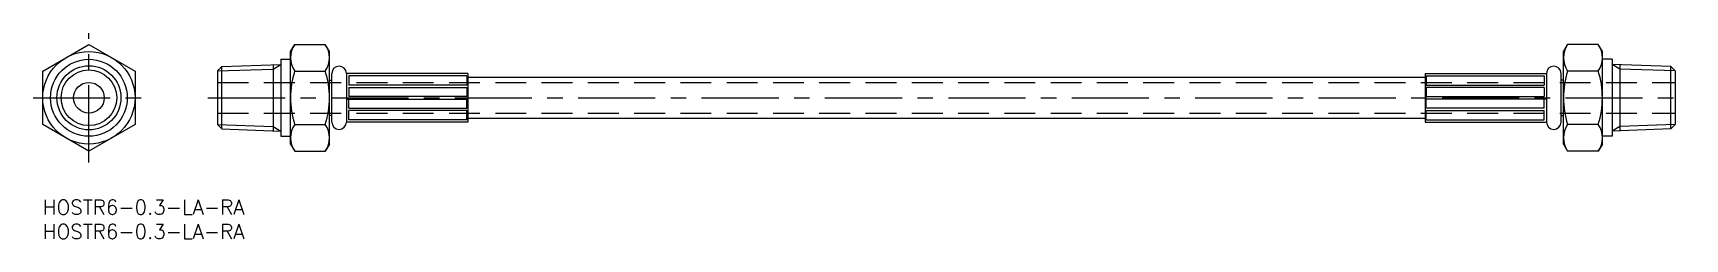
# Model space of a CAD drawing. Extents: x -2 to 338, y -8 to 34.
import ezdxf

# ---------------------------------------------------------------- set-up
doc = ezdxf.new("R2010")
doc.units = 0
doc.header["$LTSCALE"] = 0.5
doc.linetypes.add('CENTER', pattern=[50.8, 31.75, -6.35, 6.35, -6.35])
doc.linetypes.add('DASHED', pattern=[19.05, 12.7, -6.35])
for name, color, linetype in [('MSM_CENTER', 1, 'CENTER'), ('MSM_CONTINUOUS', 7, 'CONTINUOUS'), ('MSM_DASHED', 4, 'DASHED'), ('MSM_NARROW', 5, 'CONTINUOUS'), ('MSM_PART_NUMBER', 7, 'CONTINUOUS')]:
    doc.layers.add(name, color=color, linetype=linetype)
doc.styles.get("Standard").update_dxf_attribs({"font": 'txt.shx', "height": 3, "bigfont": 'bigfont.shx'})

# ---------------------------------------------------------------- blocks, each defined once
blk = doc.blocks.new('*U2')
at = {"layer": 'MSM_PART_NUMBER'}
blk.add_text('HOSTR6-0.3-LA-RA', height=3, dxfattribs=at).set_placement((0, -3))
blk = doc.blocks.new('*U3')
at = {"layer": 'MSM_PART_NUMBER'}
blk.add_text('HOSTR6-0.3-LA-RA', height=3, dxfattribs=at).set_placement((0, -8))

msp = doc.modelspace()

# ---------------------------------------------------------------- linework, layer by layer
at = {"layer": 'MSM_CENTER'}
for p, q in [((9.5, 7.69), (9.5, 34.25)), ((-2, 20.97), (21, 20.97)), ((34, 20.97), (338, 20.97))]:
    msp.add_line(p, q, dxfattribs=at)
at = {"layer": 'MSM_CONTINUOUS'}
for p, q in [((0, 26.45), (9.5, 31.94)), ((9.5, 31.94), (19, 26.45)), ((51, 30.47), (51.85, 31.94)), ((51.85, 31.94), (58.15, 31.94)), ((59, 30.47), (58.15, 31.94)), ((313, 30.47), (313.85, 31.94)), ((320.15, 31.94), (313.85, 31.94)), ((321, 30.47), (320.15, 31.94)), ((36, 26.48), (36.89, 27.37)), ((36.89, 27.37), (49, 27.79)), ((36.89, 14.57), (36.89, 27.37)), ((47.42, 27.74), (47.42, 14.2)), ((49, 28.87), (51, 28.87)), ((49, 28.87), (49, 13.07)), ((51, 11.47), (51, 30.47)), ((59, 11.47), (59, 30.47)), ((313, 11.47), (313, 30.47)), ((321, 11.47), (321, 30.47)), ((323, 28.87), (321, 28.87)), ((323, 28.87), (323, 13.07)), ((335.11, 27.37), (323, 27.79)), ((324.58, 27.74), (324.58, 14.2)), ((335.11, 14.57), (335.11, 27.37)), ((336, 26.48), (335.11, 27.37)), ((0, 15.48), (0, 26.45)), ((19, 26.45), (19, 15.48)), ((36, 26.48), (36, 15.46)), ((51.85, 26.45), (58.15, 26.45)), ((59, 24.62), (59.5, 24.62)), ((59.5, 15.97), (59.5, 25.97)), ((62.5, 25.97), (62.5, 15.97)), ((87.5, 25.97), (62.5, 25.97)), ((87.25, 25.47), (63, 25.47)), ((63, 25.47), (63, 23.59)), ((87.25, 25.47), (87.25, 23.59)), ((87.5, 25.97), (87.5, 15.97)), ((284.5, 25.12), (87.5, 25.12)), ((284.5, 25.97), (309.5, 25.97)), ((284.5, 25.97), (284.5, 15.97)), ((284.75, 25.47), (309, 25.47)), ((284.75, 25.47), (284.75, 23.59)), ((309, 25.47), (309, 23.59)), ((309.5, 25.97), (309.5, 15.97)), ((312.5, 15.97), (312.5, 25.97)), ((313, 24.62), (312.5, 24.62)), ((320.15, 26.45), (313.85, 26.45)), ((336, 26.48), (336, 15.46)), ((62.5, 20.72), (87.25, 20.72)), ((87.25, 23.59), (63, 23.59)), ((63, 23.09), (87.25, 23.09)), ((63, 23.09), (63, 21.22)), ((87.25, 21.22), (63, 21.22)), ((63, 18.84), (63, 20.72)), ((87.25, 23.09), (87.25, 21.22)), ((87.25, 18.84), (87.25, 20.72)), ((284.75, 23.59), (309, 23.59)), ((284.75, 23.09), (284.75, 21.22)), ((309, 23.09), (284.75, 23.09)), ((284.75, 21.22), (309, 21.22)), ((284.75, 18.84), (284.75, 20.72)), ((309.5, 20.72), (284.75, 20.72)), ((309, 23.09), (309, 21.22)), ((309, 18.84), (309, 20.72)), ((59.5, 17.32), (59, 17.32)), ((63, 18.84), (87.25, 18.84)), ((87.25, 18.34), (63, 18.34)), ((63, 16.47), (63, 18.34)), ((87.25, 16.47), (87.25, 18.34)), ((309, 18.84), (284.75, 18.84)), ((284.75, 16.47), (284.75, 18.34)), ((284.75, 18.34), (309, 18.34)), ((309, 16.47), (309, 18.34)), ((312.5, 17.32), (313, 17.32)), ((9.5, 10), (0, 15.48)), ((19, 15.48), (9.5, 10)), ((36, 15.46), (36.89, 14.57)), ((36.89, 14.57), (49, 14.15)), ((51.85, 15.48), (58.15, 15.48)), ((87.5, 15.97), (62.5, 15.97)), ((87.25, 16.47), (63, 16.47)), ((87.5, 16.82), (284.5, 16.82)), ((284.5, 15.97), (309.5, 15.97)), ((284.75, 16.47), (309, 16.47)), ((320.15, 15.48), (313.85, 15.48)), ((335.11, 14.57), (323, 14.15)), ((336, 15.46), (335.11, 14.57)), ((49, 13.07), (51, 13.07)), ((51, 11.47), (51.85, 10)), ((59, 11.47), (58.15, 10)), ((313, 11.47), (313.85, 10)), ((321, 11.47), (320.15, 10)), ((323, 13.07), (321, 13.07)), ((51.85, 10), (58.15, 10)), ((320.15, 10), (313.85, 10))]:
    msp.add_line(p, q, dxfattribs=at)
for radius in [9.5, 7.9, 6.58, 3.15]:
    msp.add_circle((9.5, 20.97), radius, dxfattribs=at)
for centre, radius, start, end in [((55.86, 29.2), 4.86, 145.6158, 214.3842), ((54.14, 29.2), 4.86, 325.6158, 34.3842), ((317.86, 29.2), 4.86, 145.6158, 214.3842), ((316.14, 29.2), 4.86, 325.6158, 34.3842), ((61, 25.97), 1.5, 0, 180), ((311, 25.97), 1.5, 0, 180), ((69.15, 20.97), 18.15, 162.412, 197.588), ((40.85, 20.97), 18.15, 342.412, 17.588), ((331.15, 20.97), 18.15, 162.412, 197.588), ((302.85, 20.97), 18.15, 342.412, 17.588), ((55.86, 12.74), 4.86, 145.6158, 214.3842), ((54.14, 12.74), 4.86, 325.6158, 34.3842), ((61, 15.97), 1.5, 180, 360), ((311, 15.97), 1.5, 180, 0), ((317.86, 12.74), 4.86, 145.6158, 214.3842), ((316.14, 12.74), 4.86, 325.6158, 34.3842)]:
    msp.add_arc(centre, radius, start, end, dxfattribs=at)
at = {"layer": 'MSM_DASHED'}
for p, q in [((36, 24.12), (336, 24.12)), ((36, 17.82), (336, 17.82))]:
    msp.add_line(p, q, dxfattribs=at)
at = {"layer": 'MSM_NARROW'}
for p, q in [((47.42, 26.88), (49, 27.79)), ((324.58, 26.88), (323, 27.79)), ((36, 26.48), (47.42, 26.88)), ((336, 26.48), (324.58, 26.88)), ((36, 15.46), (47.42, 15.06)), ((47.42, 15.06), (49, 14.15)), ((324.58, 15.06), (323, 14.15)), ((336, 15.46), (324.58, 15.06))]:
    msp.add_line(p, q, dxfattribs=at)
msp.add_circle((9.5, 20.97), 5.72, dxfattribs=at)

# ---------------------------------------------------------------- block references
at = {"layer": 'MSM_CONTINUOUS'}
for name in ['*U2', '*U3']:
    msp.add_blockref(name, (0, 0), dxfattribs=at)

doc.saveas('drawing.dxf')
